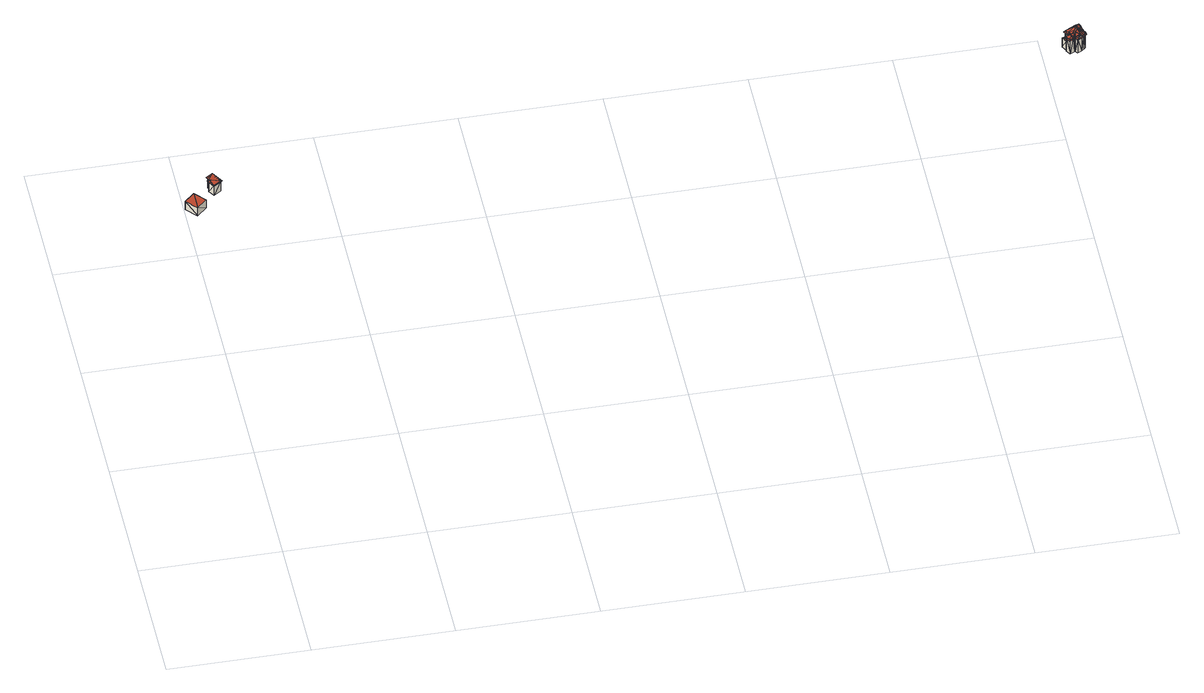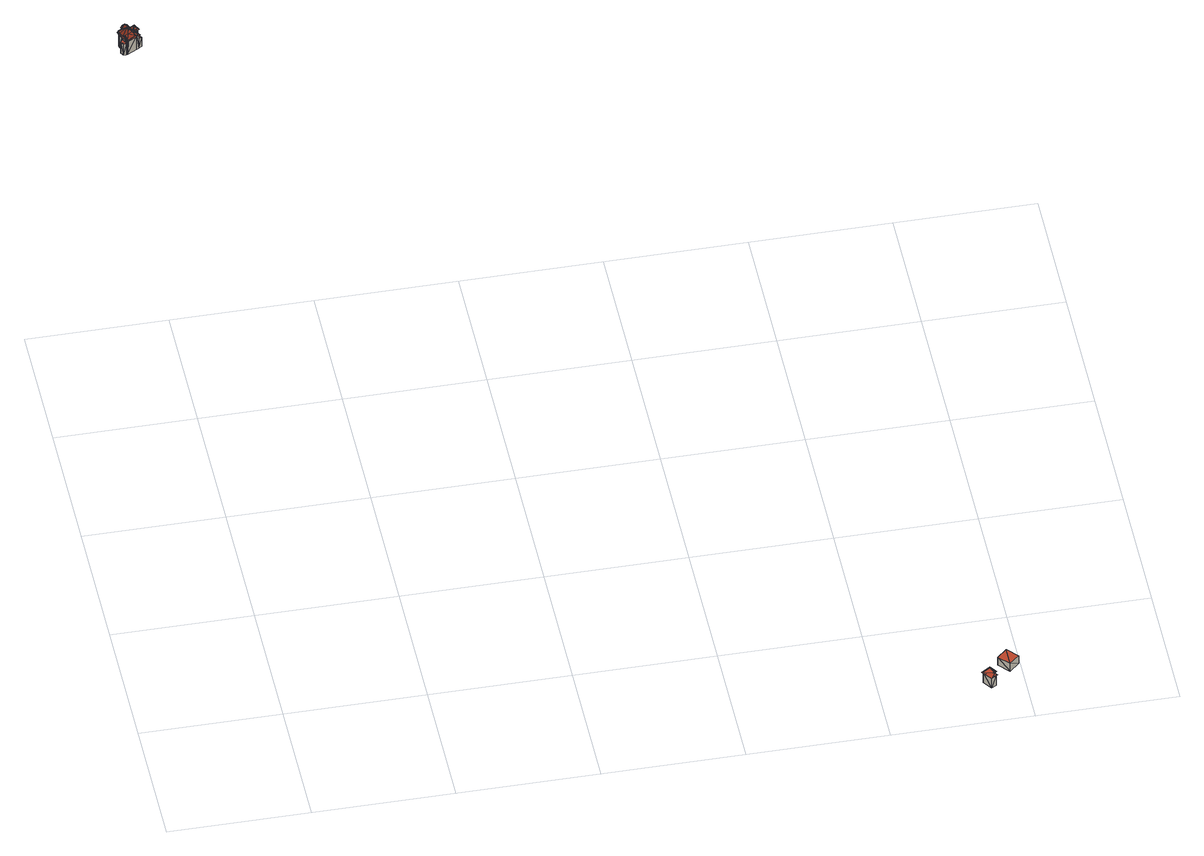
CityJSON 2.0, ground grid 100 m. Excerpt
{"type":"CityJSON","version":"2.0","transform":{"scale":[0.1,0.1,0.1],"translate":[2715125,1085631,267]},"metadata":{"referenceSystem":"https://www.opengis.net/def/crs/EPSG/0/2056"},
"CityObjects":{
"building1":{"type":"Building","attributes":{"DATUM_AENDERUNG":20160406,"DATUM_ERSTELLUNG":20160406,"ERSTELLUNG_JAHR":2016,"ERSTELLUNG_MONAT":4,"GRUND_AENDERUNG":"Verbessert","HERKUNFT_JAHR":2015,"HERKUNFT_MONAT":6,"OBJEKTART":"Gebaeude Einzelhaus","REVISION_JAHR":2016,"REVISION_MONAT":4},"geometry":[{"type":"MultiSurface","lod":"3","boundaries":[[[0,1,2]],[[0,2,3]],[[3,4,5]],[[3,5,0]],[[0,5,6]],[[0,6,1]],[[1,6,7]],[[1,7,2]],[[2,7,4]],[[2,4,3]],[[4,7,5]],[[7,6,5]]],"semantics":{"surfaces":[{"type":"RoofSurface"},{"type":"WallSurface"},{"type":"GroundSurface"}],"values":[0,0,1,1,1,1,1,1,1,1,2,2]}}]},
"building2":{"type":"Building","attributes":{"DATUM_AENDERUNG":20160406,"DATUM_ERSTELLUNG":20160406,"ERSTELLUNG_JAHR":2016,"ERSTELLUNG_MONAT":4,"GRUND_AENDERUNG":"Verbessert","HERKUNFT_JAHR":2015,"HERKUNFT_MONAT":6,"OBJEKTART":"Gebaeude Einzelhaus","REVISION_JAHR":2016,"REVISION_MONAT":4},"geometry":[{"type":"MultiSurface","lod":"3","boundaries":[[[8,9,10]],[[8,10,11]],[[8,11,12]],[[8,12,13]],[[14,10,9]],[[15,9,8]],[[14,9,15]],[[16,11,10]],[[14,16,10]],[[17,12,11]],[[17,11,16]],[[17,13,12]],[[18,8,13]],[[18,13,17]],[[19,8,18]],[[15,8,19]],[[20,17,16]],[[20,16,21]],[[20,18,17]],[[22,18,20]],[[22,19,18]],[[23,19,22]],[[24,15,19]],[[24,19,23]],[[24,14,15]],[[25,14,24]],[[25,16,14]],[[25,21,16]],[[23,20,21]],[[25,23,21]],[[23,22,20]],[[25,24,23]]],"semantics":{"surfaces":[{"type":"RoofSurface"},{"type":"WallSurface"},{"type":"GroundSurface"}],"values":[0,0,0,0,0,0,0,0,0,0,0,0,0,0,0,0,1,1,1,1,1,1,1,1,1,1,1,1,2,2,2,2]}}]},
"building3":{"type":"Building","attributes":{"DATUM_AENDERUNG":20160406,"DATUM_ERSTELLUNG":20160406,"ERSTELLUNG_JAHR":2016,"ERSTELLUNG_MONAT":4,"GRUND_AENDERUNG":"Verbessert","HERKUNFT_JAHR":2015,"HERKUNFT_MONAT":6,"OBJEKTART":"Gebaeude Einzelhaus","REVISION_JAHR":2016,"REVISION_MONAT":4},"children":["building3-1","building3-2","building3-3","building3-4","building3-5","building3-6"]},
"building3-1":{"type":"BuildingPart","attributes":{"DATUM_AENDERUNG":20160406,"DATUM_ERSTELLUNG":20160406,"ERSTELLUNG_JAHR":2016,"ERSTELLUNG_MONAT":4,"GRUND_AENDERUNG":"Verbessert","HERKUNFT_JAHR":2015,"HERKUNFT_MONAT":6,"OBJEKTART":"Gebaeude Einzelhaus","REVISION_JAHR":2016,"REVISION_MONAT":4},"parents":["building3"],"geometry":[{"type":"MultiSurface","lod":"3","boundaries":[[[26,27,28]],[[26,28,29]],[[28,30,31]],[[28,31,29]],[[30,32,31]],[[33,34,35]],[[34,36,37]],[[34,37,35]],[[36,38,37]],[[37,32,39]],[[37,39,35]],[[32,30,39]],[[27,40,28]],[[40,41,42]],[[40,42,28]],[[41,43,42]],[[42,44,30]],[[42,30,28]],[[44,45,39]],[[44,39,30]],[[46,47,48]],[[46,48,49]],[[47,50,48]],[[48,51,49]],[[52,39,45]],[[53,54,39]],[[39,52,53]],[[55,56,57]],[[55,57,58]],[[56,59,60]],[[56,60,57]],[[59,54,61]],[[61,60,59]],[[54,53,61]],[[60,61,62]],[[60,62,63]],[[59,64,65]],[[59,65,54]],[[65,39,54]],[[33,35,65]],[[33,65,64]],[[35,39,65]],[[28,66,41]],[[28,41,40]],[[67,68,59]],[[67,59,54]],[[68,65,64]],[[68,64,59]],[[65,69,33]],[[69,35,33]],[[48,70,47]],[[71,72,67]],[[71,67,61]],[[67,54,61]],[[67,72,73]],[[67,73,68]],[[68,73,74]],[[68,74,69]],[[68,69,65]],[[74,75,76]],[[74,76,69]],[[76,37,35]],[[76,35,69]],[[77,78,79]],[[77,79,28]],[[77,28,29]],[[41,66,80]],[[66,28,80]],[[28,79,81]],[[28,81,80]],[[79,82,81]],[[81,83,80]],[[73,72,84]],[[73,84,74]],[[72,71,85]],[[72,85,84]],[[84,86,74]],[[86,75,74]],[[79,78,82]],[[78,87,88]],[[78,88,82]],[[88,89,90]],[[88,90,82]]],"semantics":{"surfaces":[{"type":"RoofSurface"},{"type":"WallSurface"},{"type":"GroundSurface"}],"values":[0,0,0,0,0,0,0,0,0,0,0,0,0,0,0,0,0,0,0,0,0,0,0,0,0,0,0,0,0,0,0,0,0,0,0,0,0,0,0,0,0,0,0,0,0,0,0,0,0,0,1,1,1,1,1,1,1,1,1,1,1,1,1,1,1,1,1,1,1,1,1,1,2,2,2,2,2,2,2,2,2,2,2]}}]},
"building3-2":{"type":"BuildingPart","attributes":{"DATUM_AENDERUNG":20160406,"DATUM_ERSTELLUNG":20160406,"ERSTELLUNG_JAHR":2016,"ERSTELLUNG_MONAT":4,"GRUND_AENDERUNG":"Verbessert","HERKUNFT_JAHR":2015,"HERKUNFT_MONAT":6,"OBJEKTART":"Gebaeude Einzelhaus","REVISION_JAHR":2016,"REVISION_MONAT":4},"parents":["building3"],"geometry":[{"type":"MultiSurface","lod":"3","boundaries":[[[91,43,92]],[[43,41,92]],[[41,80,93]],[[41,93,92]],[[80,94,93]],[[95,96,94]],[[96,92,93]],[[96,93,94]],[[95,49,96]],[[49,97,70]],[[49,70,48]],[[49,48,96]],[[97,98,70]],[[48,50,92]],[[48,92,96]],[[50,91,92]],[[93,99,94]],[[99,100,95]],[[99,95,94]],[[100,96,95]],[[83,101,80]],[[101,41,80]],[[99,93,41]],[[99,41,102]],[[99,102,103]],[[41,101,102]],[[102,104,103]],[[99,103,105]],[[99,105,100]],[[100,105,48]],[[100,48,96]],[[105,106,48]],[[106,70,48]],[[107,86,85]],[[86,84,85]],[[106,105,108]],[[106,108,89]],[[105,103,104]],[[105,104,108]],[[108,90,89]]],"semantics":{"surfaces":[{"type":"RoofSurface"},{"type":"WallSurface"},{"type":"GroundSurface"}],"values":[0,0,0,0,0,0,0,0,0,0,0,0,0,0,0,0,0,0,0,0,1,1,1,1,1,1,1,1,1,1,1,1,1,2,2,2,2,2,2,2]}}]},
"building3-3":{"type":"BuildingPart","attributes":{"DATUM_AENDERUNG":20190923,"DATUM_ERSTELLUNG":20190923,"ERSTELLUNG_JAHR":2018,"ERSTELLUNG_MONAT":6,"GRUND_AENDERUNG":"Verbessert","HERKUNFT":"swisstopo","HERKUNFT_JAHR":2018,"HERKUNFT_MONAT":6,"OBJEKTART":"Gebaeude Einzelhaus","ORIGINAL_HERKUNFT":"swisstopo","REVISION_JAHR":2018,"REVISION_MONAT":6},"parents":["building3"],"geometry":[{"type":"MultiSurface","lod":"3","boundaries":[[[102,101,83]],[[102,83,109]],[[83,81,109]],[[104,102,110]],[[102,109,110]],[[109,81,82]],[[109,82,110]],[[108,104,90]],[[104,110,90]],[[110,82,90]]],"semantics":{"surfaces":[{"type":"RoofSurface"},{"type":"WallSurface"},{"type":"GroundSurface"}],"values":[0,0,0,1,1,1,1,2,2,2]}}]},
"building3-4":{"type":"BuildingPart","attributes":{"DATUM_AENDERUNG":20160406,"DATUM_ERSTELLUNG":20160406,"ERSTELLUNG_JAHR":2016,"ERSTELLUNG_MONAT":4,"GRUND_AENDERUNG":"Verbessert","HERKUNFT_JAHR":2015,"HERKUNFT_MONAT":6,"OBJEKTART":"Gebaeude Einzelhaus","REVISION_JAHR":2016,"REVISION_MONAT":4},"parents":["building3"],"geometry":[{"type":"MultiSurface","lod":"3","boundaries":[[[111,36,112]],[[111,112,113]],[[112,36,114]],[[36,26,29]],[[36,29,32]],[[36,32,114]],[[29,31,32]],[[77,29,26]],[[37,76,34]],[[37,34,113]],[[37,113,32]],[[113,112,114]],[[113,114,32]],[[26,36,115]],[[26,115,29]],[[36,111,38]],[[36,38,115]],[[111,112,114]],[[111,114,38]],[[114,113,37]],[[76,75,116]],[[76,116,37]],[[75,117,116]],[[116,118,37]],[[118,119,120]],[[118,120,38]],[[118,38,37]],[[38,114,37]],[[38,120,115]],[[120,78,77]],[[120,77,115]],[[77,29,115]],[[78,120,119]],[[78,119,87]],[[119,117,86]],[[119,86,107]],[[119,107,87]],[[117,75,86]],[[107,121,87]]],"semantics":{"surfaces":[{"type":"RoofSurface"},{"type":"WallSurface"},{"type":"GroundSurface"}],"values":[0,0,0,0,0,0,0,0,0,0,0,0,0,0,0,0,0,0,0,0,1,1,1,1,1,1,1,1,1,1,1,1,2,2,2,2,2,2,2]}}]},
"building3-5":{"type":"BuildingPart","attributes":{"DATUM_AENDERUNG":20190923,"DATUM_ERSTELLUNG":20190923,"ERSTELLUNG_JAHR":2018,"ERSTELLUNG_MONAT":6,"GRUND_AENDERUNG":"Verbessert","HERKUNFT":"swisstopo","HERKUNFT_JAHR":2018,"HERKUNFT_MONAT":6,"OBJEKTART":"Gebaeude Einzelhaus","ORIGINAL_HERKUNFT":"swisstopo","REVISION_JAHR":2018,"REVISION_MONAT":6},"parents":["building3"],"geometry":[{"type":"MultiSurface","lod":"3","boundaries":[[[122,123,118]],[[122,118,116]],[[122,116,124]],[[123,125,118]],[[124,126,122]],[[126,127,122]],[[122,127,128]],[[122,128,123]],[[123,128,125]],[[128,129,125]],[[119,118,125]],[[119,125,129]],[[124,116,117]],[[124,117,126]],[[127,126,117]],[[127,117,119]],[[127,119,128]],[[119,129,128]]],"semantics":{"surfaces":[{"type":"RoofSurface"},{"type":"WallSurface"},{"type":"GroundSurface"}],"values":[0,0,0,0,1,1,1,1,1,1,1,1,1,1,2,2,2,2]}}]},
"building3-6":{"type":"BuildingPart","attributes":{"DATUM_AENDERUNG":20160406,"DATUM_ERSTELLUNG":20160406,"ERSTELLUNG_JAHR":2016,"ERSTELLUNG_MONAT":4,"GRUND_AENDERUNG":"Verbessert","HERKUNFT_JAHR":2015,"HERKUNFT_MONAT":6,"OBJEKTART":"Gebaeude Einzelhaus","REVISION_JAHR":2016,"REVISION_MONAT":4},"parents":["building3"],"geometry":[{"type":"MultiSurface","lod":"3","boundaries":[[[130,131,46]],[[131,132,46]],[[132,133,46]],[[133,52,46]],[[52,45,91]],[[52,91,47]],[[52,47,46]],[[45,44,91]],[[44,42,43]],[[44,43,91]],[[91,50,47]],[[134,135,132]],[[134,132,131]],[[135,133,132]],[[136,137,134]],[[137,53,134]],[[53,52,133]],[[53,133,135]],[[53,135,134]],[[130,46,138]],[[130,138,131]],[[46,47,139]],[[46,139,58]],[[46,58,138]],[[138,132,131]],[[135,140,134]],[[140,141,142]],[[140,142,136]],[[140,136,134]],[[142,137,136]],[[53,137,61]],[[139,47,98]],[[47,70,98]],[[70,106,143]],[[70,143,98]],[[139,98,58]],[[98,143,57]],[[98,57,58]],[[143,144,57]],[[57,138,58]],[[144,145,57]],[[145,60,57]],[[60,140,138]],[[60,138,57]],[[140,135,132]],[[140,132,138]],[[145,146,60]],[[146,63,60]],[[63,141,140]],[[63,140,60]],[[147,71,62]],[[71,61,62]],[[61,137,62]],[[137,142,62]],[[146,147,62]],[[146,62,63]],[[62,142,63]],[[142,141,63]],[[146,145,144]],[[146,144,143]],[[146,143,85]],[[146,85,147]],[[143,106,121]],[[143,121,107]],[[143,107,85]],[[106,89,121]],[[89,88,87]],[[89,87,121]],[[85,71,147]]],"semantics":{"surfaces":[{"type":"RoofSurface"},{"type":"WallSurface"},{"type":"GroundSurface"}],"values":[0,0,0,0,0,0,0,0,0,0,0,0,0,0,0,0,0,0,0,0,0,0,0,0,0,0,0,0,0,0,1,1,1,1,1,1,1,1,1,1,1,1,1,1,1,1,1,1,1,1,1,1,1,1,1,1,1,1,2,2,2,2,2,2,2,2,2,2,2]}}]}
},
"vertices":[
[80,3532,80],[7,3467,80],[78,3387,80],[151,3453,80],[151,3453,7],[80,3532,7],[7,3467,7],[78,3387,7],
[205,3625,101],[189,3614,101],[227,3557,98],[289,3598,98],[235,3679,103],[189,3649,103],[229,3567,99],[200,3612,101],[279,3600,99],[233,3669,102],[200,3647,102],[216,3623,101],[233,3669,5],[279,3600,5],[200,3647,5],[216,3623,5],[200,3612,5],[229,3567,5],
[5439,127,3736],[5418,115,3736],[5428,112,3744],[5446,122,3744],[5492,93,3790],[5469,106,3768],[5502,123,3768],[5560,83,3736],[5546,109,3736],[5551,83,3744],[5515,167,3736],[5535,113,3744],[5512,157,3744],[5499,79,3790],[5443,67,3736],[5450,71,3743],[5446,91,3749],[5458,67,3749],[5483,75,3774],[5492,58,3774],[5478,30,3749],[5474,37,3749],[5468,34,3742],[5466,24,3736],[5471,44,3749],[5463,31,3736],[5492,57,3774],[5526,46,3749],[5543,49,3744],[5484,30,3754],[5493,14,3736],[5493,19,3741],[5485,33,3756],[5550,44,3736],[5524,35,3741],[5529,41,3743],[5528,40,3743],[5522,38,3744],[5563,59,3736],[5555,62,3743],[5450,71,3744],[5546,50,3743],[5555,61,3743],[5552,81,3743],[5474,37,3742],[5529,41,3612],[5546,50,3612],[5555,61,3612],[5552,81,3612],[5539,106,3612],[5539,106,3736],[5442,120,3736],[5442,120,3612],[5428,112,3612],[5447,77,3736],[5429,111,3696],[5429,111,3612],[5447,77,3696],[5547,67,3612],[5522,54,3612],[5529,101,3612],[5455,96,3612],[5446,91,3612],[5452,80,3612],[5447,77,3612],
[5475,62,3761],[5452,49,3761],[5424,57,3743],[5413,60,3736],[5439,10,3736],[5443,20,3742],[5485,34,3736],[5481,40,3742],[5423,56,3742],[5442,20,3742],[5450,71,3696],[5426,58,3696],[5423,56,3612],[5426,58,3612],[5442,20,3612],[5474,37,3612],[5504,88,3612],[5450,71,3612],
[5404,97,3696],[5404,97,3612],
[5526,146,3759],[5526,136,3768],[5535,130,3759],[5524,135,3768],[5508,155,3744],[5537,109,3709],[5537,109,3612],[5513,155,3709],[5513,155,3612],[5512,157,3612],[5469,69,3612],
[5555,135,3709],[5544,157,3709],[5548,116,3709],[5524,161,3709],[5548,116,3612],[5555,135,3612],[5544,157,3612],[5524,161,3612],
[5490,8,3749],[5503,16,3764],[5505,25,3770],[5506,31,3774],[5520,25,3764],[5511,28,3770],[5534,32,3749],[5529,41,3749],[5493,19,3756],[5481,40,3756],[5524,35,3756],[5522,38,3756],[5528,40,3751],[5481,40,3612],[5493,19,3612],[5524,35,3612],[5522,38,3612],[5528,40,3612]
]}
